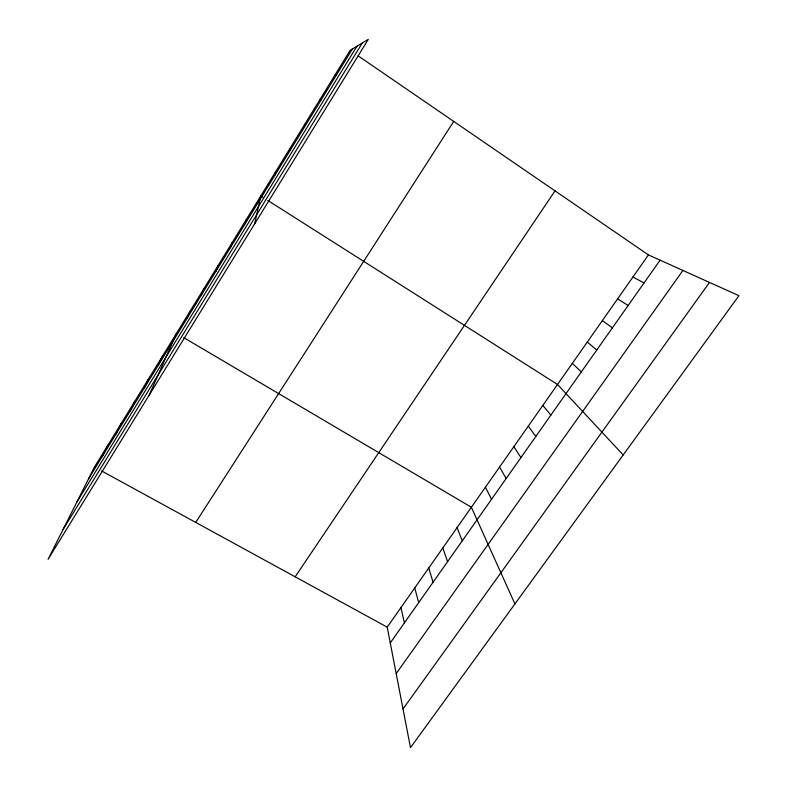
<?xml version="1.0" encoding="UTF-8"?>
<svg xmlns="http://www.w3.org/2000/svg" width="787" height="787" viewBox="0 0 787 787"><rect width="100%" height="100%" fill="white"/><g stroke="black" fill="none" stroke-linecap="round" stroke-linejoin="round"><path stroke-width="1.18" d="M275.017 175.058L275.302 172.304M254.732 223.734L260.772 195.973L262.769 197.252M245.141 223.734L246.39 219.425M230.424 247.708L232.135 242.652M215.845 271.446L218.019 265.652M201.423 294.958L204.04 288.445M187.129 318.233L190.198 311.013M149.235 395.054L176.475 333.363M158.551 364.794L162.476 356.186M144.257 388.08L148.615 378.783M130.101 411.139L134.882 401.163M116.092 433.962L121.287 423.327M102.212 456.568L107.809 445.285M88.478 478.949L352.419 48.971M76.762 502.244L356.954 46.217M63.137 529.356L362.295 42.98M195.737 522.42L453.725 121.405M295.155 576.802L555.022 190.867M387.224 627.16L648.439 254.919L738.934 295.686L410.48 747.65L387.224 627.16L101.69 470.99M390.273 642.94L660.096 260.172M396.186 673.603L682.909 270.453M403.013 708.969L709.5 282.425M334.859 75.237L336.62 74.706M319.748 99.86L320.978 100.175M632.935 277.014L644.041 282.936M183.774 337.662L471.374 507.241L514.924 603.924M617.579 298.903L628.144 305.494M267.777 200.429L557.521 384.479L623.186 454.955M358.174 55.887L648.439 254.919M602.35 320.584L612.394 327.835M587.269 342.079L596.792 349.969M572.326 363.378L581.337 371.887M542.843 405.403L550.861 415.133M528.293 426.131L535.819 436.46M513.872 446.682L520.925 457.591M304.785 124.248L305.504 125.389M499.578 467.045L506.169 478.526M485.412 487.232L491.541 499.273M457.031 527.674L462.254 540.826M442.825 547.929L447.587 561.623M428.738 567.998L433.066 582.232M414.779 587.889L418.674 602.655M400.937 607.613L404.41 622.891M289.97 148.389L290.187 150.347M94.47 467.035L48.066 559.321L368.286 39.35L350.117 50.368L94.47 467.035"/></g></svg>
